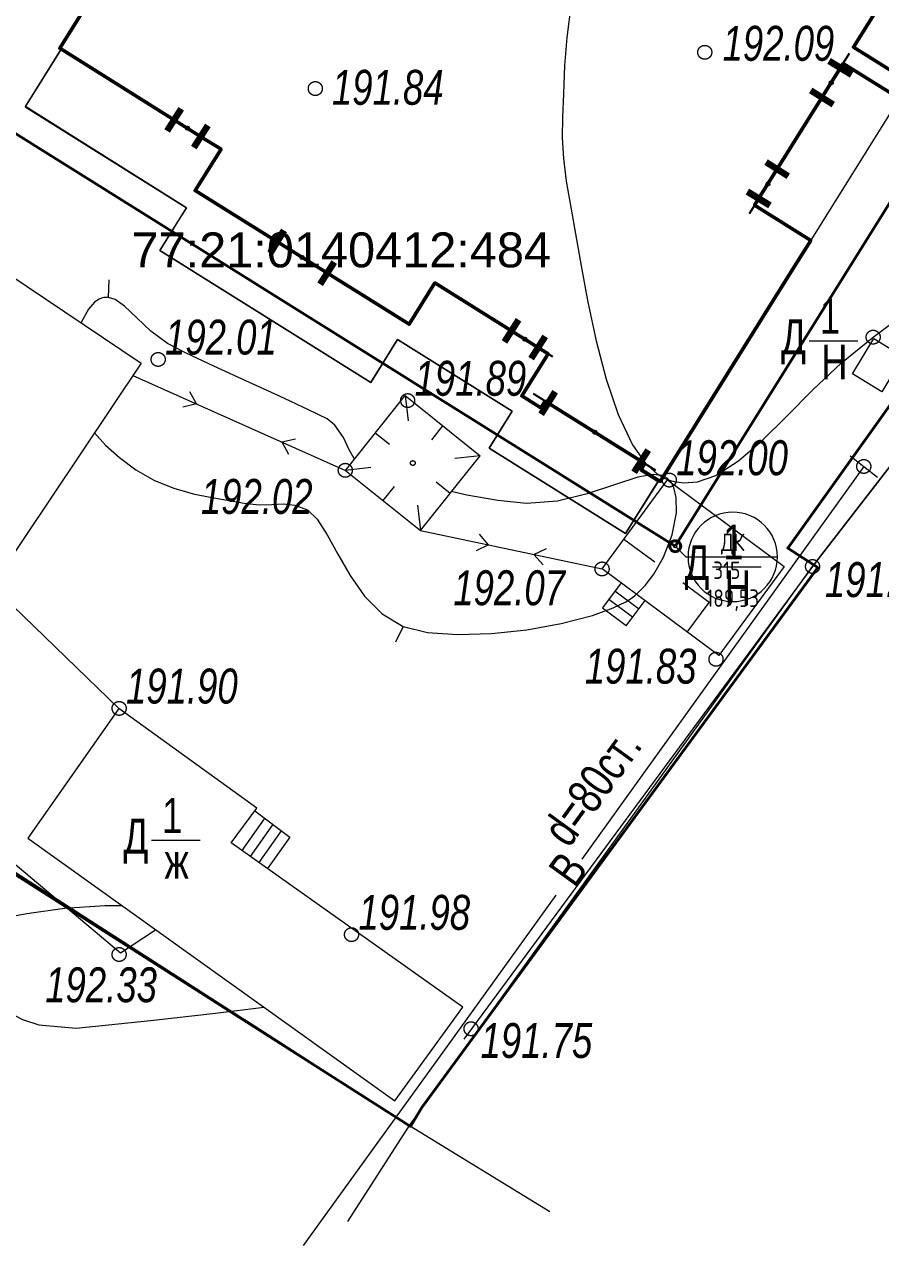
# Model space of a CAD drawing. Header units: millimetres. Extents: x -38151500 to -28914887, y -20564105 to -20349562.
# Drawn here: x -28962945 to -28938374, y -20527445 to -20492416 of the extents above; entities that cross this region are included whole.
import ezdxf
from ezdxf.xclip import XClip

# ---------------------------------------------------------------- set-up
doc = ezdxf.new("R2010")
doc.units = ezdxf.units.MM
doc.header["$MEASUREMENT"] = 0
doc.header["$XCLIPFRAME"] = 0
doc.linetypes.add('Wipeout_Contour', pattern=[1000, 0, -1000])
doc.linetypes.add('Новофедоровское_снт 28_07$0$l022', pattern=[3000, 2000, -1000])
for name, color, linetype in [('!!! ПОДОСНОВА', 7, 'Continuous'), ('Дренаж', 7, 'Continuous'), ('Дренаж выноски', 7, 'Continuous')]:
    doc.layers.add(name, color=color, linetype=linetype)
for name, color, linetype, lineweight in [('Дренаж выноски_Ном._пера__21', 20, 'Continuous', 13), ('Дренаж_Ном._пера__20', 20, 'Continuous', 40), ('Новый_Defpoints_Ном._пера__16', 16, 'Continuous', 20), ('Новый_Defpoints_Ном._пера__7', 7, 'Continuous', 25), ('Новый_ГП_Граница участка_Ном._пера__1', 1, 'Continuous', 40), ('Новый_ГП_Здание сооружение_Ном._пера__16', 16, 'Continuous', 20), ('Новый_ГП_Здание сооружение_Ном._пера__22', 22, 'Continuous', 50), ('Новый_ГТ-сооружение_ ограждение_Ном._пера__19', 7, 'Continuous', 90), ('Чертеж_1_ГП_Топография_Ном._пера__253', 252, 'Continuous', 18), ('Чертеж_1_Новофедоровское_снт 28_07$0$tp_Здания_Ном._пера__253', 252, 'Continuous', 18), ('Чертеж_1_Новофедоровское_снт 28_07$0$tp_отметки_новые_Ном._пера__253', 252, 'Continuous', 18), ('Чертеж_1_Новофедоровское_снт 28_07$0$U_ТЕКСТ_БЕЛЫЙ_Ном._пера__253', 252, 'Continuous', 18), ('Чертеж_1_Новый_ГП_Топография_Ном._пера__253', 252, 'Continuous', 18), ('Чертеж_1_Новый_Новофедоровское_снт 28_07$0$tp_Здания_Ном._пера__253', 252, 'Continuous', 18), ('Чертеж_1_Новый_Новофедоровское_снт 28_07$0$tp_Здания_Ном._пера__7', 7, 'Continuous', 18), ('Чертеж_1_Новый_Новофедоровское_снт 28_07$0$tp_Контур растит_Ном._пера__253', 252, 'Continuous', 18), ('Чертеж_1_Новый_Новофедоровское_снт 28_07$0$tp_ЛЭП нн_Ном._пера__253', 252, 'Continuous', 18), ('Чертеж_1_Новый_Новофедоровское_снт 28_07$0$tp_Ограждения ДЕР_Ном._пера__253', 252, 'Continuous', 18), ('Чертеж_1_Новый_Новофедоровское_снт 28_07$0$tp_Ограждения мет_Ном._пера__253', 252, 'Continuous', 18), ('Чертеж_1_Новый_Новофедоровское_снт 28_07$0$tp_Ограждения рабица_Ном._пера__253', 252, 'Continuous', 18), ('Чертеж_1_Новый_Новофедоровское_снт 28_07$0$tp_отметки_новые_Ном._пера__7', 7, 'Continuous', 18), ('Чертеж_1_Новый_Новофедоровское_снт 28_07$0$tp_рельеф_Ном._пера__253', 252, 'Continuous', 18), ('Чертеж_1_Новый_Новофедоровское_снт 28_07$0$U_Водопровод_Ном._пера__253', 252, 'Continuous', 18)]:
    doc.layers.add(name, color=color, linetype=linetype, lineweight=lineweight)
doc.styles.add('РЎР“Р•РќР•Р\xa0РР\xa0_РЎРўРР›Р¬_1', font='arial.ttf', dxfattribs={"width": 0.75})
doc.styles.add('РЎР“Р•РќР•Р\xa0РР\xa0_РЎРўРР›Р¬_3', font='arial.ttf', dxfattribs={"width": 0.749999})
doc.styles.add('РЎР“Р•РќР•Р\xa0РР\xa0_РЎРўРР›Р¬_5', font='arial.ttf')
doc.styles.add('РЎР“Р•РќР•Р\xa0РР\xa0_РЎРўРР›Р¬_7', font='')
doc.styles.get('РЎР“Р•РќР•Р\xa0РР\xa0_РЎРўРР›Р¬_7').set_extended_font_data('GOST_type_A')
doc.linetypes.add('МЕЖА', pattern='A,0,[7,РіРµРЅРїРїР»Р°РЅ 2025_06_18 dima РІР°СЂРёР°РЅС‚ 21.Shx,S=39.68254,R=0,X=0,Y=1.38778e-17],-5480,0', length=5480)
doc.linetypes.add('Новофедоровское_снт 28_07$0$l474_2o', pattern='A,0,[3,РіРµРЅРїРїР»Р°РЅ 2025_06_18 dima РІР°СЂРёР°РЅС‚ 21.Shx,S=31.746032,R=0,X=0,Y=0],-5000,0', length=5000)
doc.linetypes.add('Новофедоровское_снт 28_07$0$З ДЕРЕВ', pattern='A,0,[2,РіРµРЅРїРїР»Р°РЅ 2025_06_18 dima РІР°СЂРёР°РЅС‚ 21.Shx,S=19.84127,R=0,X=0,Y=0.2],-2500,0', length=2500)
doc.linetypes.add('Новофедоровское_снт 28_07$0$ЗАБОР_СЕТКА', pattern='A,0,[1,РіРµРЅРїРїР»Р°РЅ 2025_06_18 dima РІР°СЂРёР°РЅС‚ 21.Shx,S=39.68254,R=0,X=0,Y=2.77556e-17],-5000,0', length=5000)
doc.linetypes.add('Новофедоровское_снт 28_07$0$МЕЖА', pattern='A,0,[5,РіРµРЅРїРїР»Р°РЅ 2025_06_18 dima РІР°СЂРёР°РЅС‚ 21.Shx,S=46.746032,R=0,X=0,Y=6.93889e-18],-6500,0', length=6500)

# ---------------------------------------------------------------- blocks, each defined once
blk = doc.blocks.new('Чертеж_6_1', base_point=(9133613, -7296))
at = {"layer": 'Чертеж_1_Новый_ГП_Топография_Ном._пера__253', "color": 252, "linetype": 'Новофедоровское_снт 28_07$0$МЕЖА', "lineweight": 18, "flags": 128}
for points in [[(-28988586, -20524360), (-28988547, -20524296), (-28978060, -20507196), (-28951890, -20524004), (-28940329, -20507967), (-28930413, -20495163), (-28932167, -20487946), (-28934172, -20480799), (-28939665, -20482761), (-28942520, -20481924), (-28956791, -20473145), (-28946842, -20456936), (-28954451, -20452238), (-28995482, -20519982)], [(-28957617, -20473796), (-28938217, -20485776), (-28935747, -20481776), (-28931307, -20493826), (-28941037, -20507436), (-28940177, -20507996), (-28951537, -20523486), (-28951867, -20524026), (-28952137, -20523856), (-28976617, -20508276), (-28965937, -20491166), (-28967647, -20490046)]]:
    blk.add_lwpolyline(points, close=True, dxfattribs=at)
at = {"layer": 'Чертеж_1_Новый_Новофедоровское_снт 28_07$0$tp_Здания_Ном._пера__253', "color": 252, "linetype": 'Continuous', "lineweight": 18, "flags": 128}
for points in [[(-28963844, -20508465), (-28968761, -20505167), (-28964513, -20498834), (-28959596, -20502132)], [(-28938336, -20502952), (-28939179, -20502442), (-28938566, -20501428), (-28937723, -20501938)], [(-28946364, -20508032), (-28944487, -20505482), (-28941142, -20507969), (-28943019, -20510519)], [(-28952311, -20523295), (-28950361, -20520603), (-28957014, -20515890), (-28956274, -20514894), (-28960231, -20512035), (-28962846, -20515756)]]:
    blk.add_lwpolyline(points, close=True, dxfattribs=at)
for points in [[(-28940426, -20501497), (-28939029, -20501497)], [(-28943197, -20507973), (-28941800, -20507973)], [(-28945821, -20508435), (-28946355, -20509154), (-28945676, -20509659)], [(-28945318, -20509178), (-28945997, -20508673)], [(-28945497, -20509419), (-28946176, -20508914)], [(-28945142, -20508940), (-28945683, -20509668)], [(-28956334, -20514975), (-28955324, -20515726), (-28955966, -20516632)], [(-28956700, -20516112), (-28956058, -20515206)], [(-28956456, -20516286), (-28955813, -20515379)], [(-28959301, -20515820), (-28957904, -20515820)], [(-28956211, -20516459), (-28955568, -20515552)]]:
    blk.add_lwpolyline(points, dxfattribs=at)
at = {"layer": 'Чертеж_1_Новый_Новофедоровское_снт 28_07$0$tp_Здания_Ном._пера__253', "color": 252, "linetype": 'Новофедоровское_снт 28_07$0$l022', "lineweight": 18, "flags": 128}
blk.add_lwpolyline([(-28943925, -20509845), (-28943293, -20508994), (-28945744, -20507190)], dxfattribs=at)
at = {"layer": 'Чертеж_1_Новый_Новофедоровское_снт 28_07$0$tp_Здания_Ном._пера__7', "color": 7, "linetype": 'Continuous', "lineweight": 18, "flags": 128}
for points in [[(-28953733, -20505208), (-28952019, -20503065)], [(-28952019, -20503065), (-28949865, -20504788)], [(-28952019, -20503065), (-28951936, -20503790)], [(-28950942, -20503926), (-28951263, -20504328)], [(-28952876, -20504136), (-28952472, -20504459)], [(-28951579, -20506931), (-28949865, -20504788)], [(-28949865, -20504788), (-28950590, -20504867)], [(-28953007, -20505129), (-28953733, -20505208)], [(-28953733, -20505208), (-28951579, -20506931)], [(-28952334, -20505667), (-28952656, -20506069)], [(-28951126, -20505536), (-28950722, -20505859)], [(-28951661, -20506206), (-28951579, -20506931)]]:
    blk.add_lwpolyline(points, dxfattribs=at)
at = {"layer": 'Чертеж_1_Новый_Новофедоровское_снт 28_07$0$tp_Здания_Ном._пера__7', "color": 7, "linetype": 'Continuous', "lineweight": 18}
blk.add_circle((-28951799, -20504998), 68.6, dxfattribs=at)
at = {"layer": 'Чертеж_1_Новый_Новофедоровское_снт 28_07$0$tp_Контур растит_Ном._пера__253', "color": 252, "linetype": 'Continuous', "lineweight": 18, "flags": 128}
blk.add_lwpolyline([(-28963886, -20508507), (-28960231, -20512035)], dxfattribs=at)
at = {"layer": 'Чертеж_1_Новый_Новофедоровское_снт 28_07$0$tp_ЛЭП нн_Ном._пера__253', "color": 252, "linetype": 'Continuous', "lineweight": 18, "flags": 128}
for points in [[(-28959834, -20502486), (-28953733, -20505208)], [(-28958007, -20503301), (-28958200, -20502951)], [(-28958007, -20503301), (-28958397, -20503392)], [(-28955559, -20504393), (-28955170, -20504303)], [(-28955559, -20504393), (-28955366, -20504743)], [(-28951579, -20506931), (-28946364, -20508032)], [(-28949622, -20507344), (-28949884, -20507042)], [(-28949622, -20507344), (-28949984, -20507514)], [(-28948321, -20507619), (-28947959, -20507448)], [(-28948321, -20507619), (-28948058, -20507921)]]:
    blk.add_lwpolyline(points, dxfattribs=at)
at = {"layer": 'Чертеж_1_Новый_Новофедоровское_снт 28_07$0$tp_Ограждения ДЕР_Ном._пера__253', "color": 252, "linetype": 'Новофедоровское_снт 28_07$0$З ДЕРЕВ', "lineweight": 18, "flags": 128}
blk.add_lwpolyline([(-28939665, -20482761), (-28934172, -20480799), (-28932166, -20487948), (-28930413, -20495163), (-28940329, -20507967), (-28950087, -20521186), (-28950334, -20521528)], dxfattribs=at)
at = {"layer": 'Чертеж_1_Новый_Новофедоровское_снт 28_07$0$tp_Ограждения мет_Ном._пера__253', "color": 252, "linetype": 'Новофедоровское_снт 28_07$0$l474_2o', "lineweight": 18, "flags": 128}
for points in [[(-28956615, -20520957), (-28951890, -20524004), (-28947865, -20526464)], [(-28953668, -20526750), (-28951890, -20524004)]]:
    blk.add_lwpolyline(points, dxfattribs=at)
at = {"layer": 'Чертеж_1_Новый_Новофедоровское_снт 28_07$0$tp_Ограждения рабица_Ном._пера__253', "color": 252, "linetype": 'Новофедоровское_снт 28_07$0$ЗАБОР_СЕТКА', "lineweight": 18, "flags": 128}
blk.add_lwpolyline([(-28978060, -20507196), (-28968397, -20513241), (-28963329, -20516413), (-28960189, -20519049), (-28959184, -20518387)], dxfattribs=at)
at = {"layer": 'Чертеж_1_Новый_Новофедоровское_снт 28_07$0$tp_отметки_новые_Ном._пера__7', "color": 7, "linetype": 'Continuous', "lineweight": 18}
for centre in [(-28943420, -20493216), (-28954597, -20494256), (-28938587, -20501386), (-28959107, -20502026), (-28951947, -20503206), (-28953737, -20505206), (-28938857, -20505096), (-28944437, -20505486), (-28940327, -20507966), (-28946367, -20508036), (-28943097, -20510626), (-28960227, -20512036), (-28953557, -20518526), (-28960227, -20519096), (-28950127, -20521226)]:
    blk.add_circle(centre, 200, dxfattribs=at)
at = {"layer": 'Чертеж_1_Новый_Новофедоровское_снт 28_07$0$tp_рельеф_Ном._пера__253', "color": 252, "linetype": 'Continuous', "lineweight": 18, "flags": 128}
for points in [[(-28947256, -20491820), (-28947380, -20492794), (-28947444, -20493590), (-28947478, -20494405), (-28947505, -20495075), (-28947509, -20495669), (-28947478, -20496259), (-28947398, -20496916), (-28947257, -20497711), (-28947128, -20498426), (-28946970, -20499342), (-28946777, -20500387), (-28946541, -20501493), (-28946253, -20502589), (-28945907, -20503607), (-28945494, -20504475), (-28945110, -20505016), (-28944789, -20505308), (-28944558, -20505440), (-28944437, -20505486), (-28944299, -20505523), (-28944029, -20505561), (-28943630, -20505533), (-28943106, -20505354), (-28942451, -20504939), (-28941780, -20504358), (-28941075, -20503662), (-28940320, -20502900), (-28939496, -20502125), (-28938587, -20501386), (-28937782, -20500788)], [(-28960533, -20500246), (-28960510, -20499747)], [(-28953477, -20504871), (-28953626, -20504615), (-28953788, -20504264), (-28954035, -20503912), (-28954258, -20503733), (-28954793, -20503469), (-28955644, -20503073), (-28956589, -20502642), (-28957513, -20502220), (-28958302, -20501848), (-28958841, -20501569), (-28959321, -20501219), (-28959723, -20500834), (-28960074, -20500494), (-28960337, -20500308), (-28960533, -20500246), (-28960665, -20500251), (-28960733, -20500269), (-28960801, -20500298), (-28960930, -20500386), (-28961108, -20500584), (-28961308, -20500951), (-28961316, -20500978)], [(-28960937, -20504131), (-28960620, -20504483), (-28960219, -20504835), (-28959745, -20505190), (-28959214, -20505500), (-28958660, -20505723), (-28958104, -20505879), (-28957567, -20505988), (-28957071, -20506071), (-28956637, -20506149), (-28956207, -20506197), (-28955845, -20506185), (-28955516, -20506168), (-28955185, -20506202), (-28954818, -20506344), (-28954540, -20506609), (-28954258, -20507055), (-28953952, -20507615), (-28953601, -20508223), (-28953185, -20508815), (-28952682, -20509323), (-28952074, -20509683), (-28951380, -20509855), (-28950512, -20509920), (-28949538, -20509891), (-28948524, -20509780), (-28947538, -20509602), (-28946646, -20509369), (-28946045, -20509152), (-28945683, -20508976), (-28945492, -20508854), (-28945413, -20508791), (-28945317, -20508704), (-28945134, -20508512), (-28944885, -20508185), (-28944607, -20507699), (-28944357, -20507054), (-28944234, -20506428), (-28944238, -20505984), (-28944307, -20505704), (-28944386, -20505551), (-28944437, -20505486), (-28944495, -20505431), (-28944634, -20505358), (-28944897, -20505329), (-28945338, -20505406), (-28946012, -20505623), (-28946792, -20505883), (-28947644, -20506093), (-28948537, -20506157), (-28949362, -20506076), (-28950250, -20505918), (-28950695, -20505813)], [(-28952074, -20509683), (-28952292, -20510133)], [(-28960136, -20517695), (-28960635, -20517700), (-28961797, -20517776), (-28962880, -20517928), (-28963547, -20518058), (-28964237, -20518508), (-28964411, -20519115), (-28964218, -20519705), (-28963939, -20520274), (-28963562, -20520661), (-28963004, -20520961), (-28962534, -20521111), (-28961461, -20521205), (-28959330, -20520989), (-28957460, -20520780), (-28956071, -20520604)]]:
    blk.add_lwpolyline(points, dxfattribs=at)
at = {"layer": 'Чертеж_1_Новый_Новофедоровское_снт 28_07$0$U_Водопровод_Ном._пера__253', "color": 252, "linetype": 'Continuous', "lineweight": 18, "flags": 128}
for points in [[(-28939251, -20504789), (-28938462, -20505403)], [(-28938856, -20505099), (-28946952, -20516360)], [(-28947697, -20517396), (-28950810, -20521726), (-28954945, -20527445)]]:
    blk.add_lwpolyline(points, dxfattribs=at)
at = {"layer": 'Чертеж_1_ГП_Топография_Ном._пера__253', "color": 252, "linetype": 'Continuous', "lineweight": 18, "insert": (-28959872, -20498891), "char_height": 1000, "attachment_point": 4, "style": 'РЎР“Р•РќР•Р\xa0РР\xa0_РЎРўРР›Р¬_5'}
blk.add_mtext('\\A1;{\\pql;\\fArial|b0|i0|c204|p0;\\W1.000000;77:21:0140412:484}', dxfattribs=at)
at = {"layer": 'Чертеж_1_Новофедоровское_снт 28_07$0$tp_Здания_Ном._пера__253', "color": 252, "linetype": 'Continuous', "lineweight": 18, "char_height": 1000, "style": 'РЎР“Р•РќР•Р\xa0РР\xa0_РЎРўРР›Р¬_3'}
for s, insert, attachment_point in [('\\A1;{\\pql;\\fArial|b0|i0|c204|p0;\\W0.749999;1}', (-28940120, -20500786), 4), ('\\A1;{\\pql;\\fArial|b0|i0|c204|p0;\\W0.749999;Д}', (-28941227, -20502168), 7), ('\\A1;{\\pql;\\fArial|b0|i0|c204|p0;\\W0.749999;Н}', (-28940079, -20502101), 4), ('\\A1;{\\pql;\\fArial|b0|i0|c204|p0;\\W0.749999;1}', (-28942892, -20507262), 4), ('\\A1;{\\pql;\\fArial|b0|i0|c204|p0;\\W0.749999;Д}', (-28943998, -20508644), 7), ('\\A1;{\\pql;\\fArial|b0|i0|c204|p0;\\W0.749999;Н}', (-28942851, -20508577), 4), ('\\A1;{\\pql;\\fArial|b0|i0|c204|p0;\\W0.749999;1}', (-28958996, -20515109), 4), ('\\A1;{\\pql;\\fArial|b0|i0|c204|p0;\\W0.749999;Д}', (-28960102, -20516491), 7), ('\\A1;{\\pql;\\fArial|b0|i0|c204|p0;\\W0.749999;ж}', (-28958927, -20516424), 4)]:
    blk.add_mtext(s, dxfattribs=dict(at, insert=insert, attachment_point=attachment_point))
at = {"layer": 'Чертеж_1_Новофедоровское_снт 28_07$0$tp_отметки_новые_Ном._пера__253', "color": 252, "linetype": 'Continuous', "lineweight": 18, "char_height": 1000, "attachment_point": 7, "style": 'РЎР“Р•РќР•Р\xa0РР\xa0_РЎРўРР›Р¬_1'}
for s, insert in [('\\A1;{\\pql;\\fArial|b0|i1|c204|p0;\\W0.750000;192.09}', (-28942908, -20493472)), ('\\A1;{\\pql;\\fArial|b0|i1|c204|p0;\\W0.750000;191.84}', (-28954119, -20494734)), ('\\A1;{\\pql;\\fArial|b0|i1|c204|p0;\\W0.750000;192.01}', (-28958908, -20501900)), ('\\A1;{\\pql;\\fArial|b0|i1|c204|p0;\\W0.750000;191.89}', (-28951748, -20503081)), ('\\A1;{\\pql;\\fArial|b0|i1|c204|p0;\\W0.750000;192.00}', (-28944238, -20505360)), ('\\A1;{\\pql;\\fArial|b0|i1|c204|p0;\\W0.750000;192.02}', (-28957879, -20506470)), ('\\A1;{\\pql;\\fArial|b0|i1|c204|p0;\\W0.750000;192.07}', (-28950635, -20509090)), ('\\A1;{\\pql;\\fArial|b0|i1|c204|p0;\\W0.750000;191.89}', (-28939971, -20508855)), ('\\A1;{\\pql;\\fArial|b0|i1|c204|p0;\\W0.750000;191.83}', (-28946862, -20511339)), ('\\A1;{\\pql;\\fArial|b0|i1|c204|p0;\\W0.750000;191.90}', (-28960028, -20511910)), ('\\A1;{\\pql;\\fArial|b0|i1|c204|p0;\\W0.750000;191.98}', (-28953358, -20518401)), ('\\A1;{\\pql;\\fArial|b0|i1|c204|p0;\\W0.750000;192.33}', (-28962348, -20520479)), ('\\A1;{\\pql;\\fArial|b0|i1|c204|p0;\\W0.750000;191.75}', (-28949854, -20522077))]:
    blk.add_mtext(s, dxfattribs=dict(at, insert=insert))
at = {"layer": 'Чертеж_1_Новофедоровское_снт 28_07$0$U_ТЕКСТ_БЕЛЫЙ_Ном._пера__253', "color": 252, "linetype": 'Continuous', "lineweight": 18, "char_height": 1000, "attachment_point": 7, "rotation": 54.132, "style": 'РЎР“Р•РќР•Р\xa0РР\xa0_РЎРўРР›Р¬_3'}
for s, insert in [('\\A1;{\\pql;\\fArial|b0|i0|c204|p0;\\W0.749999;d=80ст.}', (-28947309, -20516077)), ('\\A1;{\\pql;\\fArial|b0|i0|c204|p0;\\W0.749999;В}', (-28947142, -20517219))]:
    blk.add_mtext(s, dxfattribs=dict(at, insert=insert))
blk = doc.blocks.new('Колонна_11_1', base_point=(-28944267, -20507383))
at = {"color": 254, "linetype": 'Wipeout_Contour', "lineweight": 0, "ltscale": 993239898.0780252}
blk.add_wipeout([(-28944424, -20507383), (-28944424, -20507383), (-28944417, -20507432), (-28944394, -20507476), (-28944359, -20507510), (-28944315, -20507533), (-28944267, -20507540), (-28944267, -20507540), (-28944267, -20507540), (-28944218, -20507533), (-28944174, -20507510), (-28944139, -20507476), (-28944117, -20507432), (-28944109, -20507383), (-28944109, -20507383), (-28944109, -20507383), (-28944117, -20507334), (-28944139, -20507290), (-28944174, -20507256), (-28944218, -20507233), (-28944267, -20507225), (-28944267, -20507225), (-28944267, -20507225), (-28944315, -20507233), (-28944359, -20507256), (-28944394, -20507290), (-28944417, -20507334)], dxfattribs=at).dxf.layer = 'Дренаж'
at = {"layer": 'Дренаж_Ном._пера__20', "color": 20, "linetype": 'Continuous', "lineweight": 40, "flags": 128}
blk.add_lwpolyline([(-28944424, -20507383, 0.414214), (-28944267, -20507540, 0.414214), (-28944109, -20507383, 0.414214), (-28944267, -20507225, 0.414214)], format="xyb", close=True, dxfattribs=at)
blk = doc.blocks.new('Выноска_14_1', base_point=(-28944267, -20507383))
at = {"layer": 'Дренаж выноски_Ном._пера__21', "color": 20, "linetype": 'Continuous', "lineweight": 13}
for p, q in [((-28944231, -20507418), (-28943961, -20507689)), ((-28943961, -20507689), (-28943900, -20507689)), ((-28943900, -20507689), (-28941335, -20507689))]:
    blk.add_line(p, q, dxfattribs=at)
at = {"layer": 'Дренаж выноски_Ном._пера__21', "color": 20, "linetype": 'Continuous', "lineweight": 13, "flags": 128}
blk.add_lwpolyline([(-28941335, -20507689, 1), (-28943900, -20507689, 1)], format="xyb", close=True, dxfattribs=at)
at = {"layer": 'Дренаж выноски_Ном._пера__21', "color": 20, "linetype": 'Continuous', "lineweight": 13}
blk.add_circle((-28944267, -20507383), 50, dxfattribs=at)
at = {"layer": 'Дренаж выноски_Ном._пера__21', "color": 20, "lineweight": 13, "insert": (-28942618, -20507022), "char_height": 500, "width": 2000, "attachment_point": 2, "line_spacing_factor": 0.961326, "style": 'РЎР“Р•РќР•Р\xa0РР\xa0_РЎРўРР›Р¬_7'}
blk.add_mtext('\\A1;{\\pqc;\\pt0,21000;\\fGOST_type_A|b0|i0|c0|p0;\\W1.000000;ДК 315\\fGOST_type_A|b0|i0|c0|p0;\\W1.000000;\\A1{\\H.66x;\\S^  ;}\\fGOST_type_A|b0|i0|c0|p0;\\W1.000000;\\fGOST_type_A|b0|i0|c0|p0;\\W1.000000;\\A1{\\H.66x;\\S^  ;}\\fGOST_type_A|b0|i0|c0|p0;\\W1.000000; \\fGOST_type_A|b0|i0|c0|p0;\\W1.000000;\\fGOST_type_A|b0|i0|c0|p0;\\W1.000000;\\fGOST_type_A|b0|i0|c0|p0;\\W1.000000;\\fGOST_type_A|b0|i0|c0|p0;\\W1.000000;\\fGOST_type_A|b0|i0|c0|p0;\\W1.000000;189,53 \\fGOST_type_A|b0|i0|c0|p0;\\W1.000000;\\A1{\\H.66x;\\S^  ;}\\fGOST_type_A|b0|i0|c0|p0;\\W1.000000;\\fGOST_type_A|b0|i0|c0|p0;\\W1.000000;\\A1{\\H.66x;\\S^  ;}\\fGOST_type_A|b0|i0|c0|p0;\\W1.000000;\\fGOST_type_A|b0|i0|c0|p0;\\W1.000000;\\fGOST_type_A|b0|i0|c0|p0;\\W1.000000;\\fGOST_type_A|b0|i0|c0|p0;\\W1.000000;\\fGOST_type_A|b0|i0|c0|p0;\\W1.000000;\\fGOST_type_A|b0|i0|c0|p0;\\W1.000000;\\fGOST_type_A|b0|i0|c0|p0;\\W1.000000;\\fGOST_type_A|b0|i0|c0|p0;\\W1.000000;\\fGOST_type_A|b0|i0|c0|p0;\\W1.000000;\\fGOST_type_A|b0|i0|c0|p0;\\W1.000000;\\fGOST_type_A|b0|i0|c0|p0;\\W1.000000;\\fGOST_type_A|b0|i0|c0|p0;\\W1.000000;\\fGOST_type_A|b0|i0|c0|p0;\\W1.000000;\\fGOST_type_A|b0|i0|c0|p0;\\W1.000000;\\fGOST_type_A|b0|i0|c0|p0;\\W1.000000;\\fGOST_type_A|b0|i0|c0|p0;\\W1.000000;\\fGOST_type_A|b0|i0|c0|p0;\\W1.000000;\\fGOST_type_A|b0|i0|c0|p0;\\W1.000000;\\fGOST_type_A|b0|i0|c0|p0;\\W1.000000;\\fGOST_type_A|b0|i0|c0|p0;\\W1.000000;\\fGOST_type_A|b0|i0|c0|p0;\\W1.000000;\\fGOST_type_A|b0|i0|c0|p0;\\W1.000000;\\fGOST_type_A|b0|i0|c0|p0;\\W1.000000;\\fGOST_type_A|b0|i0|c0|p0;\\W1.000000;\\fGOST_type_A|b0|i0|c0|p0;\\W1.000000;\\fGOST_type_A|b0|i0|c0|p0;\\W1.000000;\\fGOST_type_A|b0|i0|c0|p0;\\W1.000000;\\fGOST_type_A|b0|i0|c0|p0;\\W1.000000;\\fGOST_type_A|b0|i0|c0|p0;\\W1.000000;\\fGOST_type_A|b0|i0|c0|p0;\\W1.000000;\\fGOST_type_A|b0|i0|c0|p0;\\W1.000000;\\fGOST_type_A|b0|i0|c0|p0;\\W1.000000;\\fGOST_type_A|b0|i0|c0|p0;\\W1.000000;\\fGOST_type_A|b0|i0|c0|p0;\\W1.000000;\\fGOST_type_A|b0|i0|c0|p0;\\W1.000000;}', dxfattribs=at)

msp = doc.modelspace()

# ---------------------------------------------------------------- linework, layer by layer
at = {"layer": 'Новый_Defpoints_Ном._пера__16', "color": 16, "linetype": 'Continuous', "lineweight": 20}
msp.add_lwpolyline([(-28944696.32, -20505522.66), (-28944738.66, -20505495.89), (-28945692.45, -20507022.26), (-28949610.52, -20504574.15), (-28948947.86, -20503514.3), (-28952238.69, -20501458.21), (-28953007.28, -20502688.26), (-28959062.13, -20498904.77), (-28958293.73, -20497674.6), (-28962914.41, -20494766.41), (-28961890.73, -20493127.55), (-28961932.98, -20493100.81), (-28953904.37, -20480253.43), (-28937537.53, -20490480.57), (-28939153.35, -20493066.42), (-28937543.84, -20494073.1)], close=True, dxfattribs=at)
at = {"layer": 'Новый_Defpoints_Ном._пера__7', "color": 7, "linetype": 'Continuous', "lineweight": 25}
for points in [[(-28940322.07, -20494937.18), (-28939262.51, -20493240.92)], [(-28957459.61, -20495896.19), (-28959071.06, -20494889.61)], [(-28942135.26, -20497839.89), (-28941075.7, -20496143.63)], [(-28953829.69, -20499815.13), (-28956119.68, -20498384.68)], [(-28947778.78, -20501946.27), (-28949390.22, -20500939.69)], [(-28944819.47, -20505209.3), (-28948339.18, -20503010.65)]]:
    msp.add_lwpolyline(points, dxfattribs=at)
for centre in [(-28939792.29, -20494089.05), (-28958265.33, -20495392.9), (-28941605.48, -20496991.76), (-28954974.69, -20499099.91), (-28948584.5, -20501442.98), (-28946579.32, -20504109.97)]:
    msp.add_circle(centre, 50, dxfattribs=at)
at = {"layer": 'Новый_ГП_Здание сооружение_Ном._пера__16', "color": 16, "linetype": 'Continuous', "lineweight": 20}
msp.add_lwpolyline([(-28961890.73, -20493127.55), (-28962924.08, -20494781.24), (-28958293.73, -20497674.6), (-28958452.84, -20497928.93), (-28959062.13, -20498904.27), (-28953007.28, -20502688.26), (-28952238.69, -20501458.21), (-28948948.26, -20503514.3), (-28949610.45, -20504574.03), (-28945692.45, -20507022.26), (-28944765.3, -20505538.51), (-28945274.12, -20505220.56), (-28945141.88, -20505008.93), (-28947999.81, -20503223.08), (-28948121.47, -20503417.77), (-28948672.71, -20503073.31), (-28947914.91, -20501860.61), (-28951164.09, -20499832.82), (-28951904.8, -20501018.27), (-28958044.67, -20497181.69), (-28957302.79, -20495994.43)], close=True, dxfattribs=at)
at = {"layer": 'Новый_ГП_Здание сооружение_Ном._пера__22', "color": 22, "linetype": 'Continuous', "lineweight": 50}
for points in [[(-28959813.46, -20489708.86), (-28961933.13, -20493101.05), (-28960283.72, -20494131.72), (-28957858.3, -20495647.29), (-28957302.79, -20495994.43), (-28958044.68, -20497181.68), (-28951904.8, -20501018.27), (-28951164.09, -20499832.82), (-28947914.91, -20501860.61), (-28948672.71, -20503073.31), (-28948121.15, -20503417.27), (-28947999.81, -20503223.08), (-28945141.88, -20505008.93), (-28945247.86, -20505178.52), (-28944696.4, -20505522.61), (-28940801.43, -20499290.79), (-28940377.56, -20498611.02), (-28941988.85, -20497604.17), (-28939445.23, -20493533.53), (-28937833.43, -20494540.69)], [(-28937543.84, -20494073.1), (-28939153.78, -20493067.11), (-28937537.53, -20490480.57)]]:
    msp.add_lwpolyline(points, dxfattribs=at)
at = {"layer": 'Новый_ГТ-сооружение_ ограждение_Ном._пера__19', "color": 7, "linetype": 'Continuous', "lineweight": 90}
for p, q in [((-28939209.35, -20493863.66), (-28939845.44, -20493466.3)), ((-28939739.13, -20494711.8), (-28940375.23, -20494314.46)), ((-28958448.32, -20494836.46), (-28958845.68, -20495472.54)), ((-28957684.99, -20495313.26), (-28958082.33, -20495949.35)), ((-28941022.54, -20496766.36), (-28941658.63, -20496369.01)), ((-28941552.33, -20497614.51), (-28942188.42, -20497217.17)), ((-28955496.94, -20498331.53), (-28955894.3, -20498967.61)), ((-28954055.07, -20499232.2), (-28954452.41, -20499868.3)), ((-28948767.49, -20500886.54), (-28949164.85, -20501522.62)), ((-28948004.16, -20501363.34), (-28948401.5, -20501999.44)), ((-28947716.44, -20502957.49), (-28948113.8, -20503593.58)), ((-28945044.85, -20504626.36), (-28945442.19, -20505262.46))]:
    msp.add_line(p, q, dxfattribs=at)

# ---------------------------------------------------------------- block references
at = {"layer": '!!! ПОДОСНОВА', "color": 252, "linetype": 'Continuous', "lineweight": 40}
ref = msp.add_blockref('Чертеж_6_1', (9133613.3, -7295.8), dxfattribs=at)
XClip(ref).set_block_clipping_path([(-29023160.6301666386, -20426134.2498699203), (-29023160.6301666386, -20517391.6082299612), (-29000580.0605172701, -20517391.6082299612), (-28995186.9228329286, -20528511.4797440507), (-28909821.0592032, -20528511.4797440507), (-28909821.0592032, -20426017.5390227698)])

# ---------------------------------------------------------------- next in the draw order: block references
at = {"layer": 'Дренаж', "color": 20, "lineweight": 40}
msp.add_blockref('Колонна_11_1', (-28944266.79, -20507382.95), dxfattribs=at)

# ---------------------------------------------------------------- next in the draw order: linework, layer by layer
at = {"layer": 'Дренаж_Ном._пера__20', "color": 20, "linetype": 'Continuous', "lineweight": 40}
for p, q in [((-28944266.79, -20507382.95), (-28935427.02, -20493232.63)), ((-28964535.28, -20494717.79), (-28944266.79, -20507382.95))]:
    msp.add_line(p, q, dxfattribs=at)
at = {"layer": 'Новый_ГП_Граница участка_Ном._пера__1', "color": 1, "linetype": 'МЕЖА', "lineweight": 40}
msp.add_lwpolyline([(-28957616.7, -20473795.8), (-28938216.7, -20485775.8), (-28935746.7, -20481775.8), (-28931306.7, -20493825.8), (-28941036.7, -20507435.8), (-28940176.7, -20507995.8), (-28951536.7, -20523485.8), (-28951866.7, -20524025.8), (-28952136.7, -20523855.8), (-28976616.7, -20508275.8), (-28965936.7, -20491165.8), (-28967646.7, -20490045.8)], close=True, dxfattribs=at)

# ---------------------------------------------------------------- next in the draw order: block references
at = {"layer": 'Дренаж выноски', "color": 20, "linetype": 'Continuous', "lineweight": 13}
msp.add_blockref('Выноска_14_1', (-28944266.79, -20507382.95), dxfattribs=at)

doc.saveas('drawing.dxf')
